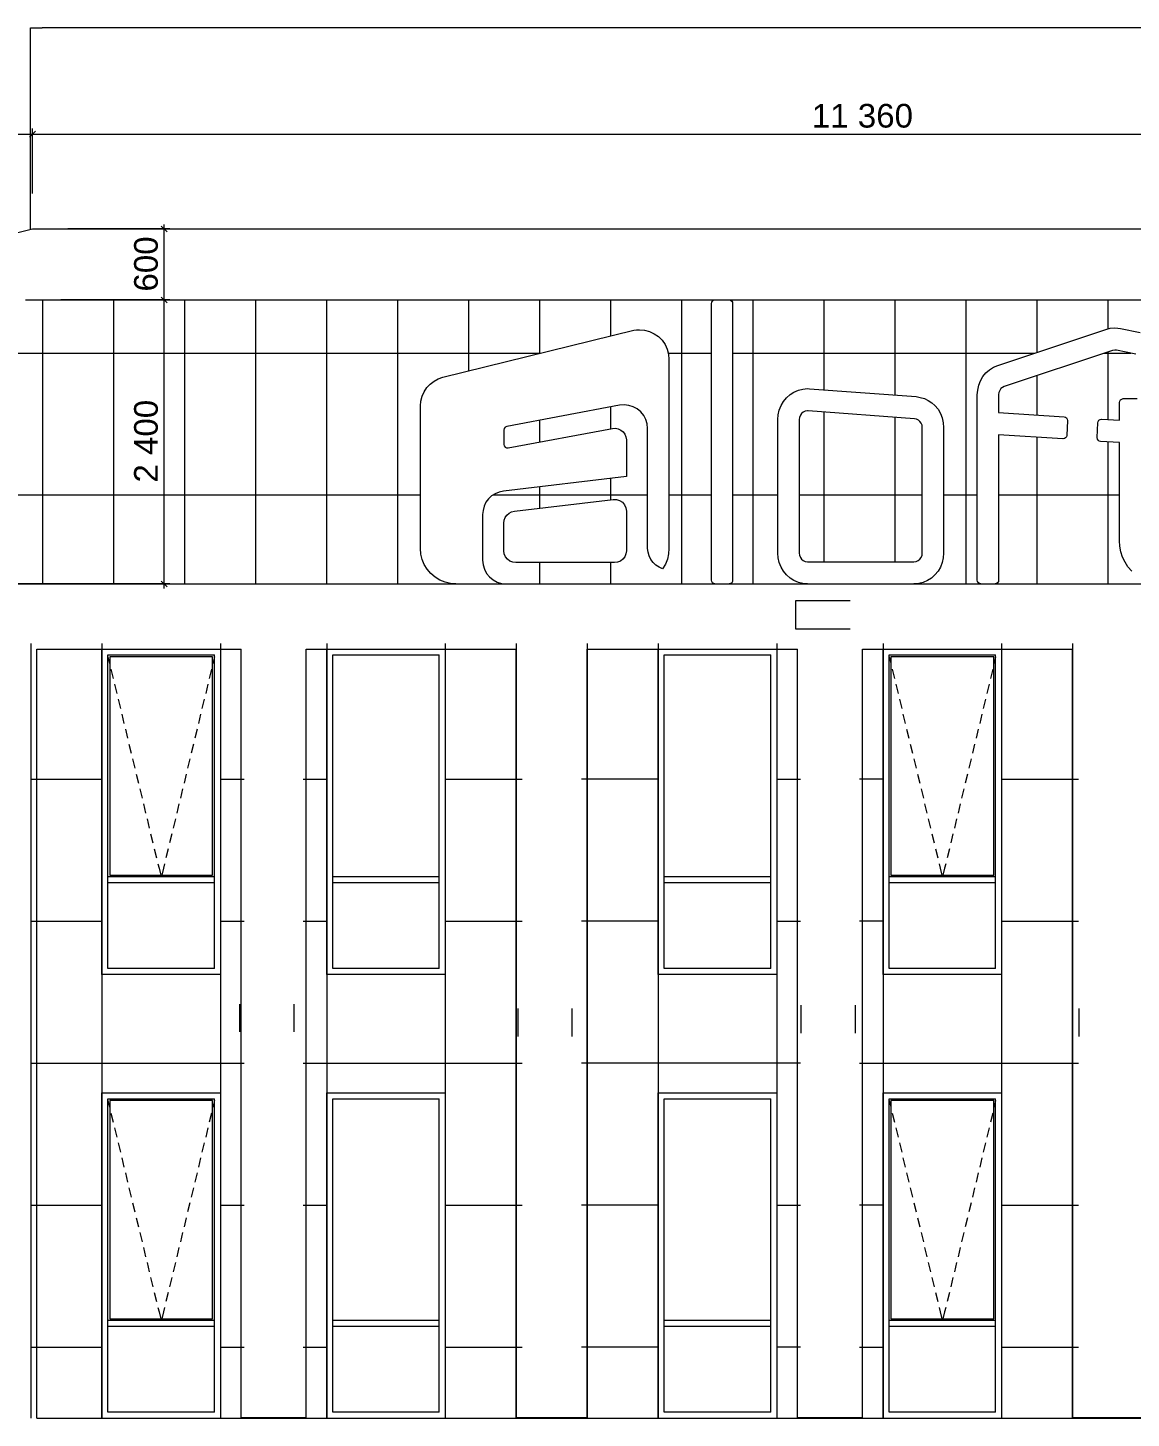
# Model space of a CAD drawing. Header units: millimetres. Extents: x 1499747 to 4230374, y -28481 to 441852.
# Drawn here: x 2644817 to 2654138, y 18817 to 30567 of the extents above; entities that cross this region are included whole.
import ezdxf
from ezdxf.xclip import XClip

# ---------------------------------------------------------------- set-up
doc = ezdxf.new("R2010")
doc.units = ezdxf.units.MM
doc.header["$MEASUREMENT"] = 0
doc.header["$XCLIPFRAME"] = 0
for name, color, linetype, lineweight in [('1 Фасад_42_Витражные окна_Ном._пера__1_Ном._пера__7', 7, 'Continuous', 18), ('1 Фасад_42_Витражные окна_Ном._пера__20_Ном._пера__1', 1, 'Continuous', 18), ('1 Фасад_42_Витражные окна_Ном._пера__92_Ном._пера__233', 233, 'Continuous', 18), ('1 Фасад_42_Выступы_Ном._пера__1_Ном._пера__7', 7, 'Continuous', 18), ('1 Фасад_42_Конструктив - Стены Ненесущие Газоблок_Ном._пера__1_Ном._пера__7', 7, 'Continuous', 18), ('1 Фасад_42_Отделка керамика_Ном._пера__1_Ном._пера__7', 7, 'Continuous', 18), ('1 Фасад_42_Парапет_Ном._пера__20_Ном._пера__1', 1, 'Continuous', 18), ('1 Фасад_42_Размер - Общий_Ном._пера__1_Ном._пера__7', 7, 'Continuous', 18), ('1 Фасад_42_Сетка кладки_Ном._пера__102_Ном._пера__9', 9, 'Continuous', 18), ('1 Фасад_42_Сетка кладки_Ном._пера__62_Ном._пера__253', 252, 'Continuous', 18)]:
    doc.layers.add(name, color=color, linetype=linetype, lineweight=lineweight)
doc.layers.add('Чертеж и Рисунок', color=7, linetype='Continuous')
doc.styles.add('СГЕНЕРИР_СТИЛЬ_2', font='arial.ttf')

# ---------------------------------------------------------------- blocks, each defined once
blk = doc.blocks.new('Чертеж_5_42', base_point=(1557140, 9891))
at = {"layer": '1 Фасад_42_Витражные окна_Ном._пера__1_Ном._пера__7', "color": 252, "linetype": 'Continuous', "true_color": 0x939598}
for p, q in [((1539240, 52641), (1539240, 52991)), ((1539290, 52941), (1539740, 52941)), ((1539290, 52641), (1539290, 52941)), ((1540175, 52926), (1539305, 52926)), ((1539305, 52926), (1539305, 51081)), ((1539740, 52941), (1540190, 52941)), ((1540175, 51081), (1540175, 52926)), ((1540190, 52641), (1540190, 52941)), ((1541140, 52641), (1541140, 52991)), ((1541190, 52941), (1541640, 52941)), ((1541190, 52641), (1541190, 52941)), ((1541640, 52941), (1542090, 52941)), ((1542090, 52641), (1542090, 52941)), ((1543940, 52641), (1543940, 52991)), ((1543990, 52941), (1544440, 52941)), ((1543990, 52641), (1543990, 52941)), ((1544440, 52941), (1544890, 52941)), ((1544890, 52641), (1544890, 52941)), ((1545840, 52641), (1545840, 52991)), ((1545890, 52941), (1546340, 52941)), ((1545890, 52641), (1545890, 52941)), ((1546775, 52926), (1545905, 52926)), ((1545905, 52926), (1545905, 51081)), ((1546340, 52941), (1546790, 52941)), ((1546775, 51081), (1546775, 52926)), ((1546790, 52641), (1546790, 52941)), ((1539240, 51241), (1539240, 52641)), ((1539290, 51241), (1539290, 52641)), ((1540190, 51241), (1540190, 52641)), ((1541140, 51241), (1541140, 52641)), ((1541190, 51241), (1541190, 52641)), ((1542090, 51241), (1542090, 52641)), ((1543940, 51241), (1543940, 52641)), ((1543990, 51241), (1543990, 52641)), ((1544890, 51241), (1544890, 52641)), ((1545840, 51241), (1545840, 52641)), ((1545890, 51241), (1545890, 52641)), ((1546790, 51241), (1546790, 52641)), ((1539240, 51041), (1539240, 51241)), ((1539290, 51066), (1539290, 51241)), ((1540190, 51066), (1540190, 51241)), ((1541140, 51041), (1541140, 51241)), ((1541190, 51066), (1541190, 51241)), ((1542090, 51066), (1542090, 51241)), ((1543940, 51041), (1543940, 51241)), ((1543990, 51066), (1543990, 51241)), ((1544890, 51066), (1544890, 51241)), ((1545840, 51041), (1545840, 51241)), ((1545890, 51066), (1545890, 51241)), ((1546790, 51066), (1546790, 51241)), ((1539240, 50278), (1539240, 51041)), ((1539740, 51066), (1539290, 51066)), ((1539290, 51041), (1539290, 51066)), ((1539290, 51016), (1539290, 51041)), ((1539740, 51016), (1539290, 51016)), ((1539290, 50291), (1539290, 51016)), ((1539305, 51081), (1540175, 51081)), ((1540190, 51066), (1539740, 51066)), ((1540190, 51016), (1539740, 51016)), ((1540190, 51041), (1540190, 51066)), ((1540190, 51016), (1540190, 51041)), ((1540190, 50291), (1540190, 51016)), ((1541140, 50241), (1541140, 51041)), ((1541640, 51066), (1541190, 51066)), ((1541190, 51041), (1541190, 51066)), ((1541190, 51016), (1541190, 51041)), ((1541640, 51016), (1541190, 51016)), ((1541190, 50291), (1541190, 51016)), ((1542090, 51066), (1541640, 51066)), ((1542090, 51016), (1541640, 51016)), ((1542090, 51041), (1542090, 51066)), ((1542090, 51016), (1542090, 51041)), ((1542090, 50291), (1542090, 51016)), ((1543940, 50241), (1543940, 51041)), ((1544440, 51066), (1543990, 51066)), ((1543990, 51041), (1543990, 51066)), ((1543990, 51016), (1543990, 51041)), ((1544440, 51016), (1543990, 51016)), ((1543990, 50291), (1543990, 51016)), ((1544890, 51066), (1544440, 51066)), ((1544890, 51016), (1544440, 51016)), ((1544890, 51041), (1544890, 51066)), ((1544890, 51016), (1544890, 51041)), ((1544890, 50291), (1544890, 51016)), ((1545840, 50241), (1545840, 51041)), ((1546340, 51066), (1545890, 51066)), ((1545890, 51041), (1545890, 51066)), ((1545890, 51016), (1545890, 51041)), ((1546340, 51016), (1545890, 51016)), ((1545890, 50291), (1545890, 51016)), ((1545905, 51081), (1546775, 51081)), ((1546790, 51066), (1546340, 51066)), ((1546790, 51016), (1546340, 51016)), ((1546790, 51041), (1546790, 51066)), ((1546790, 51016), (1546790, 51041)), ((1546790, 50291), (1546790, 51016)), ((1539740, 50291), (1539290, 50291)), ((1540190, 50291), (1539740, 50291)), ((1541640, 50291), (1541190, 50291)), ((1542090, 50291), (1541640, 50291)), ((1544440, 50291), (1543990, 50291)), ((1544890, 50291), (1544440, 50291)), ((1546340, 50291), (1545890, 50291)), ((1546790, 50291), (1546340, 50291)), ((1539240, 48891), (1539240, 49241)), ((1541140, 48891), (1541140, 49241)), ((1543940, 48891), (1543940, 49241)), ((1545840, 48891), (1545840, 49241)), ((1539290, 49191), (1539740, 49191)), ((1539290, 48891), (1539290, 49191)), ((1540175, 49176), (1539305, 49176)), ((1539305, 49176), (1539305, 47331)), ((1539740, 49191), (1540190, 49191)), ((1540175, 47331), (1540175, 49176)), ((1540190, 48891), (1540190, 49191)), ((1541190, 49191), (1541640, 49191)), ((1541190, 48891), (1541190, 49191)), ((1541640, 49191), (1542090, 49191)), ((1542090, 48891), (1542090, 49191)), ((1543990, 49191), (1544440, 49191)), ((1543990, 48891), (1543990, 49191)), ((1544440, 49191), (1544890, 49191)), ((1544890, 48891), (1544890, 49191)), ((1545890, 49191), (1546340, 49191)), ((1545890, 48891), (1545890, 49191)), ((1546775, 49176), (1545905, 49176)), ((1545905, 49176), (1545905, 47331)), ((1546340, 49191), (1546790, 49191)), ((1546775, 47331), (1546775, 49176)), ((1546790, 48891), (1546790, 49191)), ((1539240, 47491), (1539240, 48891)), ((1539290, 47491), (1539290, 48891)), ((1540190, 47491), (1540190, 48891)), ((1541140, 47491), (1541140, 48891)), ((1541190, 47491), (1541190, 48891)), ((1542090, 47491), (1542090, 48891)), ((1543940, 47491), (1543940, 48891)), ((1543990, 47491), (1543990, 48891)), ((1544890, 47491), (1544890, 48891)), ((1545840, 47491), (1545840, 48891)), ((1545890, 47491), (1545890, 48891)), ((1546790, 47491), (1546790, 48891)), ((1539240, 47291), (1539240, 47491)), ((1539290, 47316), (1539290, 47491)), ((1540190, 47316), (1540190, 47491)), ((1541140, 47291), (1541140, 47491)), ((1541190, 47316), (1541190, 47491)), ((1542090, 47316), (1542090, 47491)), ((1543940, 47291), (1543940, 47491)), ((1543990, 47316), (1543990, 47491)), ((1544890, 47316), (1544890, 47491)), ((1545840, 47291), (1545840, 47491)), ((1545890, 47316), (1545890, 47491)), ((1546790, 47316), (1546790, 47491)), ((1539240, 46491), (1539240, 47291)), ((1539740, 47316), (1539290, 47316)), ((1539290, 47291), (1539290, 47316)), ((1539290, 47266), (1539290, 47291)), ((1539740, 47266), (1539290, 47266)), ((1539290, 46541), (1539290, 47266)), ((1539305, 47331), (1540175, 47331)), ((1540190, 47316), (1539740, 47316)), ((1540190, 47266), (1539740, 47266)), ((1540190, 47291), (1540190, 47316)), ((1540190, 47266), (1540190, 47291)), ((1540190, 46541), (1540190, 47266)), ((1541140, 46491), (1541140, 47291)), ((1541640, 47316), (1541190, 47316)), ((1541190, 47291), (1541190, 47316)), ((1541190, 47266), (1541190, 47291)), ((1541640, 47266), (1541190, 47266)), ((1541190, 46541), (1541190, 47266)), ((1542090, 47316), (1541640, 47316)), ((1542090, 47266), (1541640, 47266)), ((1542090, 47291), (1542090, 47316)), ((1542090, 47266), (1542090, 47291)), ((1542090, 46541), (1542090, 47266)), ((1543940, 46491), (1543940, 47291)), ((1544440, 47316), (1543990, 47316)), ((1543990, 47291), (1543990, 47316)), ((1543990, 47266), (1543990, 47291)), ((1544440, 47266), (1543990, 47266)), ((1543990, 46541), (1543990, 47266)), ((1544890, 47316), (1544440, 47316)), ((1544890, 47266), (1544440, 47266)), ((1544890, 47291), (1544890, 47316)), ((1544890, 47266), (1544890, 47291)), ((1544890, 46541), (1544890, 47266)), ((1545840, 46491), (1545840, 47291)), ((1546340, 47316), (1545890, 47316)), ((1545890, 47291), (1545890, 47316)), ((1545890, 47266), (1545890, 47291)), ((1546340, 47266), (1545890, 47266)), ((1545890, 46541), (1545890, 47266)), ((1545905, 47331), (1546775, 47331)), ((1546790, 47316), (1546340, 47316)), ((1546790, 47266), (1546340, 47266)), ((1546790, 47291), (1546790, 47316)), ((1546790, 47266), (1546790, 47291)), ((1546790, 46541), (1546790, 47266)), ((1539740, 46541), (1539290, 46541)), ((1540190, 46541), (1539740, 46541)), ((1541640, 46541), (1541190, 46541)), ((1542090, 46541), (1541640, 46541)), ((1544440, 46541), (1543990, 46541)), ((1544890, 46541), (1544440, 46541)), ((1546340, 46541), (1545890, 46541)), ((1546790, 46541), (1546340, 46541))]:
    blk.add_line(p, q, dxfattribs=at)
at = {"layer": '1 Фасад_42_Витражные окна_Ном._пера__20_Ном._пера__1', "color": 252, "linetype": 'Continuous', "true_color": 0x939598}
for p, q in [((1545099, 53399), (1545099, 53163)), ((1545561, 53399), (1545099, 53399)), ((1545099, 53163), (1545561, 53163)), ((1540402, 49991), (1540402, 49755)), ((1540864, 49755), (1540864, 49991)), ((1542752, 49952), (1542752, 49716)), ((1543213, 49716), (1543213, 49952)), ((1545143, 49981), (1545143, 49745)), ((1545605, 49745), (1545605, 49981)), ((1547492, 49952), (1547492, 49716))]:
    blk.add_line(p, q, dxfattribs=at)
at = {"layer": '1 Фасад_42_Витражные окна_Ном._пера__92_Ном._пера__233', "color": 252, "linetype": 'Continuous', "true_color": 0x939598}
for p, q in [((1539290, 52926), (1539304, 52869)), ((1540190, 52926), (1540177, 52869)), ((1545890, 52926), (1545904, 52869)), ((1546790, 52926), (1546777, 52869)), ((1539316, 52820), (1539335, 52742)), ((1540165, 52820), (1540146, 52742)), ((1545916, 52820), (1545935, 52742)), ((1546765, 52820), (1546746, 52742)), ((1539346, 52694), (1539365, 52616)), ((1540134, 52694), (1540116, 52616)), ((1545946, 52694), (1545965, 52616)), ((1546734, 52694), (1546716, 52616)), ((1539377, 52567), (1539396, 52489)), ((1540104, 52567), (1540085, 52489)), ((1545977, 52567), (1545996, 52489)), ((1546704, 52567), (1546685, 52489)), ((1539407, 52441), (1539426, 52363)), ((1540073, 52441), (1540055, 52363)), ((1546007, 52441), (1546026, 52363)), ((1546673, 52441), (1546655, 52363)), ((1539438, 52314), (1539457, 52237)), ((1540043, 52314), (1540024, 52237)), ((1546038, 52314), (1546057, 52237)), ((1546643, 52314), (1546624, 52237)), ((1539468, 52188), (1539487, 52110)), ((1540012, 52188), (1539994, 52110)), ((1546068, 52188), (1546087, 52110)), ((1546612, 52188), (1546594, 52110)), ((1539499, 52062), (1539518, 51984)), ((1539982, 52062), (1539963, 51984)), ((1546099, 52062), (1546118, 51984)), ((1546582, 52062), (1546563, 51984)), ((1539529, 51935), (1539548, 51858)), ((1539951, 51935), (1539933, 51858)), ((1546129, 51935), (1546148, 51858)), ((1546551, 51935), (1546533, 51858)), ((1539560, 51809), (1539579, 51731)), ((1539921, 51809), (1539902, 51731)), ((1546160, 51809), (1546179, 51731)), ((1546521, 51809), (1546502, 51731)), ((1539590, 51683), (1539609, 51605)), ((1539890, 51683), (1539872, 51605)), ((1546190, 51683), (1546209, 51605)), ((1546490, 51683), (1546472, 51605)), ((1539621, 51556), (1539640, 51478)), ((1539860, 51556), (1539841, 51478)), ((1546221, 51556), (1546240, 51478)), ((1546460, 51556), (1546441, 51478)), ((1539651, 51430), (1539670, 51352)), ((1539829, 51430), (1539811, 51352)), ((1546251, 51430), (1546270, 51352)), ((1546429, 51430), (1546411, 51352)), ((1539682, 51303), (1539701, 51226)), ((1539799, 51303), (1539780, 51226)), ((1546282, 51303), (1546301, 51226)), ((1546399, 51303), (1546380, 51226)), ((1539713, 51177), (1539722, 51139)), ((1539722, 51139), (1539736, 51081)), ((1539759, 51139), (1539745, 51081)), ((1539768, 51177), (1539759, 51139)), ((1546313, 51177), (1546322, 51139)), ((1546322, 51139), (1546336, 51081)), ((1546359, 51139), (1546345, 51081)), ((1546368, 51177), (1546359, 51139)), ((1539736, 51081), (1539739, 51066)), ((1539745, 51081), (1539742, 51066)), ((1546336, 51081), (1546339, 51066)), ((1546345, 51081), (1546342, 51066)), ((1539290, 49176), (1539304, 49119)), ((1540190, 49176), (1540177, 49119)), ((1545890, 49176), (1545904, 49119)), ((1546790, 49176), (1546777, 49119)), ((1539316, 49070), (1539335, 48992)), ((1540165, 49070), (1540146, 48992)), ((1545916, 49070), (1545935, 48992)), ((1546765, 49070), (1546746, 48992)), ((1539346, 48944), (1539365, 48866)), ((1540134, 48944), (1540116, 48866)), ((1545946, 48944), (1545965, 48866)), ((1546734, 48944), (1546716, 48866)), ((1539377, 48817), (1539396, 48739)), ((1540104, 48817), (1540085, 48739)), ((1545977, 48817), (1545996, 48739)), ((1546704, 48817), (1546685, 48739)), ((1539407, 48691), (1539426, 48613)), ((1540073, 48691), (1540055, 48613)), ((1546007, 48691), (1546026, 48613)), ((1546673, 48691), (1546655, 48613)), ((1539438, 48564), (1539457, 48487)), ((1540043, 48564), (1540024, 48487)), ((1546038, 48564), (1546057, 48487)), ((1546643, 48564), (1546624, 48487)), ((1539468, 48438), (1539487, 48360)), ((1540012, 48438), (1539994, 48360)), ((1546068, 48438), (1546087, 48360)), ((1546612, 48438), (1546594, 48360)), ((1539499, 48312), (1539518, 48234)), ((1539982, 48312), (1539963, 48234)), ((1546099, 48312), (1546118, 48234)), ((1546582, 48312), (1546563, 48234)), ((1539529, 48185), (1539548, 48108)), ((1539951, 48185), (1539933, 48108)), ((1546129, 48185), (1546148, 48108)), ((1546551, 48185), (1546533, 48108)), ((1539560, 48059), (1539579, 47981)), ((1539921, 48059), (1539902, 47981)), ((1546160, 48059), (1546179, 47981)), ((1546521, 48059), (1546502, 47981)), ((1539590, 47933), (1539609, 47855)), ((1539890, 47933), (1539872, 47855)), ((1546190, 47933), (1546209, 47855)), ((1546490, 47933), (1546472, 47855)), ((1539621, 47806), (1539640, 47728)), ((1539860, 47806), (1539841, 47728)), ((1546221, 47806), (1546240, 47728)), ((1546460, 47806), (1546441, 47728)), ((1539651, 47680), (1539670, 47602)), ((1539829, 47680), (1539811, 47602)), ((1546251, 47680), (1546270, 47602)), ((1546429, 47680), (1546411, 47602)), ((1539682, 47553), (1539701, 47476)), ((1539799, 47553), (1539780, 47476)), ((1546282, 47553), (1546301, 47476)), ((1546399, 47553), (1546380, 47476)), ((1539713, 47427), (1539722, 47389)), ((1539722, 47389), (1539736, 47331)), ((1539759, 47389), (1539745, 47331)), ((1539768, 47427), (1539759, 47389)), ((1546313, 47427), (1546322, 47389)), ((1546322, 47389), (1546336, 47331)), ((1546359, 47389), (1546345, 47331)), ((1546368, 47427), (1546359, 47389)), ((1539736, 47331), (1539739, 47316)), ((1539745, 47331), (1539742, 47316)), ((1546336, 47331), (1546339, 47316)), ((1546345, 47331), (1546342, 47316))]:
    blk.add_line(p, q, dxfattribs=at)
at = {"layer": '1 Фасад_42_Выступы_Ном._пера__1_Ном._пера__7', "color": 252, "linetype": 'Continuous', "true_color": 0x939598}
for p, q in [((1538140, 53541), (1538690, 53541)), ((1538690, 53541), (1552090, 53541)), ((1538690, 46491), (1538690, 52991)), ((1538690, 52991), (1540415, 52991)), ((1540415, 46496), (1540415, 52991)), ((1540965, 52991), (1542740, 52991)), ((1540965, 46496), (1540965, 52991)), ((1542740, 46496), (1542740, 52991)), ((1543340, 52991), (1545115, 52991)), ((1543340, 46496), (1543340, 52991)), ((1545115, 46496), (1545115, 52991)), ((1545665, 52991), (1547440, 52991)), ((1545665, 46496), (1545665, 52991)), ((1547440, 46496), (1547440, 52991)), ((1538690, 46491), (1552090, 46491)), ((1540415, 46496), (1540965, 46496)), ((1542740, 46496), (1543340, 46496)), ((1545115, 46496), (1545665, 46496)), ((1547440, 46496), (1548040, 46496))]:
    blk.add_line(p, q, dxfattribs=at)
at = {"layer": '1 Фасад_42_Конструктив - Стены Ненесущие Газоблок_Ном._пера__1_Ном._пера__7', "color": 252, "linetype": 'Continuous', "true_color": 0x939598}
for p, q in [((1538635, 56537), (1538635, 58241)), ((1538635, 58241), (1538735, 58241)), ((1548040, 58241), (1538735, 58241))]:
    blk.add_line(p, q, dxfattribs=at)
at = {"layer": '1 Фасад_42_Отделка керамика_Ном._пера__1_Ном._пера__7', "color": 252, "linetype": 'Continuous', "true_color": 0x939598}
for p, q in [((1544391, 55922), (1544397, 55932)), ((1544397, 55932), (1544407, 55939)), ((1544407, 55939), (1544418, 55941)), ((1544538, 55941), (1544550, 55939)), ((1544550, 55939), (1544560, 55932)), ((1544560, 55932), (1544566, 55922)), ((1544388, 55910), (1544391, 55922)), ((1544388, 53573), (1544388, 55910)), ((1544566, 55922), (1544568, 55910)), ((1544568, 55910), (1544568, 53573)), ((1547720, 55692), (1547758, 55702)), ((1547758, 55702), (1547797, 55705)), ((1547797, 55705), (1547821, 55704)), ((1547821, 55704), (1547845, 55700)), ((1547845, 55700), (1548010, 55666)), ((1542121, 55288), (1543734, 55685)), ((1543734, 55685), (1543757, 55688)), ((1543757, 55688), (1543780, 55689)), ((1543780, 55689), (1543824, 55685)), ((1543824, 55685), (1543866, 55674)), ((1543866, 55674), (1543905, 55656)), ((1543905, 55656), (1543941, 55631)), ((1543941, 55631), (1543972, 55600)), ((1543972, 55600), (1543997, 55564)), ((1546808, 55388), (1547720, 55692)), ((1543997, 55564), (1544015, 55525)), ((1544015, 55525), (1544027, 55483)), ((1544027, 55483), (1544030, 55439)), ((1547776, 55514), (1546863, 55209)), ((1547796, 55518), (1547776, 55514)), ((1547810, 55516), (1547796, 55518)), ((1547975, 55482), (1547810, 55516)), ((1544030, 55439), (1544030, 53841)), ((1546708, 55324), (1546738, 55351)), ((1546738, 55351), (1546771, 55372)), ((1546771, 55372), (1546808, 55388)), ((1541984, 55200), (1542012, 55230)), ((1542012, 55230), (1542045, 55255)), ((1542045, 55255), (1542081, 55275)), ((1542081, 55275), (1542121, 55288)), ((1546647, 55220), (1546662, 55258)), ((1546662, 55258), (1546682, 55293)), ((1546682, 55293), (1546708, 55324)), ((1541934, 55087), (1541944, 55127)), ((1541944, 55127), (1541961, 55165)), ((1541961, 55165), (1541984, 55200)), ((1544998, 55084), (1545023, 55115)), ((1545023, 55115), (1545053, 55142)), ((1545053, 55142), (1545086, 55163)), ((1545086, 55163), (1545123, 55179)), ((1545123, 55179), (1545161, 55188)), ((1545161, 55188), (1545200, 55192)), ((1545200, 55192), (1545218, 55191)), ((1545218, 55191), (1546118, 55124)), ((1546118, 55124), (1546153, 55118)), ((1546153, 55118), (1546188, 55108)), ((1546188, 55108), (1546220, 55092)), ((1546635, 55140), (1546638, 55180)), ((1546635, 53573), (1546635, 55140)), ((1546638, 55180), (1546647, 55220)), ((1546817, 55159), (1546815, 55141)), ((1546815, 55141), (1546815, 55140)), ((1546815, 55140), (1546815, 54990)), ((1546824, 55177), (1546817, 55159)), ((1546835, 55192), (1546824, 55177)), ((1546848, 55202), (1546835, 55192)), ((1546863, 55209), (1546848, 55202)), ((1541930, 55045), (1541934, 55087)), ((1541930, 53841), (1541930, 55045)), ((1543613, 55051), (1542660, 54871)), ((1543652, 55055), (1543613, 55051)), ((1543691, 55050), (1543652, 55055)), ((1543728, 55039), (1543691, 55050)), ((1543762, 55020), (1543728, 55039)), ((1543792, 54995), (1543762, 55020)), ((1543817, 54965), (1543792, 54995)), ((1544953, 54971), (1544962, 55011)), ((1544962, 55011), (1544977, 55049)), ((1544977, 55049), (1544998, 55084)), ((1545165, 54994), (1545151, 54982)), ((1545182, 55001), (1545165, 54994)), ((1545200, 55004), (1545182, 55001)), ((1545205, 55004), (1545200, 55004)), ((1546105, 54936), (1545205, 55004)), ((1546220, 55092), (1546250, 55072)), ((1546250, 55072), (1546277, 55048)), ((1546277, 55048), (1546303, 55017)), ((1546303, 55017), (1546323, 54981)), ((1547836, 55075), (1547838, 55087)), ((1547836, 54924), (1547836, 55075)), ((1547838, 55087), (1547845, 55098)), ((1547845, 55098), (1547855, 55104)), ((1547855, 55104), (1547866, 55107)), ((1547866, 55107), (1547986, 55107)), ((1543835, 54931), (1543817, 54965)), ((1543847, 54893), (1543835, 54931)), ((1543850, 54855), (1543847, 54893)), ((1544950, 54931), (1544953, 54971)), ((1544950, 53802), (1544950, 54931)), ((1545133, 54949), (1545130, 54931)), ((1545130, 54931), (1545130, 53802)), ((1545140, 54967), (1545133, 54949)), ((1545151, 54982), (1545140, 54967)), ((1546122, 54933), (1546105, 54936)), ((1546137, 54926), (1546122, 54933)), ((1546150, 54915), (1546137, 54926)), ((1546161, 54900), (1546150, 54915)), ((1546168, 54882), (1546161, 54900)), ((1546170, 54864), (1546168, 54882)), ((1546323, 54981), (1546338, 54944)), ((1546338, 54944), (1546347, 54904)), ((1546347, 54904), (1546350, 54864)), ((1546815, 54990), (1547369, 54954)), ((1547369, 54954), (1547380, 54951)), ((1547380, 54951), (1547389, 54945)), ((1547389, 54945), (1547395, 54935)), ((1547398, 54922), (1547390, 54797)), ((1547395, 54935), (1547398, 54923)), ((1547398, 54923), (1547398, 54922)), ((1547647, 54779), (1547654, 54904)), ((1547654, 54904), (1547657, 54915)), ((1547657, 54915), (1547663, 54925)), ((1547663, 54925), (1547673, 54931)), ((1547673, 54931), (1547684, 54934)), ((1547684, 54934), (1547686, 54934)), ((1547686, 54934), (1547836, 54924)), ((1542639, 54855), (1542635, 54841)), ((1542635, 54841), (1542635, 54719)), ((1542647, 54865), (1542639, 54855)), ((1542660, 54871), (1542647, 54865)), ((1542671, 54690), (1543552, 54856)), ((1543552, 54856), (1543577, 54858)), ((1543577, 54858), (1543601, 54853)), ((1543601, 54853), (1543624, 54842)), ((1543624, 54842), (1543643, 54826)), ((1543643, 54826), (1543658, 54806)), ((1543658, 54806), (1543667, 54783)), ((1543667, 54783), (1543670, 54758)), ((1543670, 54758), (1543670, 54450)), ((1543850, 53841), (1543850, 54855)), ((1546170, 53802), (1546170, 54864)), ((1546350, 54864), (1546350, 53802)), ((1546815, 54802), (1546815, 53573)), ((1547358, 54767), (1546815, 54802)), ((1547360, 54767), (1547358, 54767)), ((1547372, 54769), (1547360, 54767)), ((1547381, 54776), (1547372, 54769)), ((1547388, 54785), (1547381, 54776)), ((1547390, 54797), (1547388, 54785)), ((1547647, 54778), (1547647, 54779)), ((1547649, 54766), (1547647, 54778)), ((1547656, 54755), (1547649, 54766)), ((1547664, 54749), (1547656, 54755)), ((1542635, 54719), (1542638, 54707)), ((1542638, 54707), (1542646, 54696)), ((1542646, 54696), (1542658, 54690)), ((1542658, 54690), (1542671, 54690)), ((1547675, 54746), (1547664, 54749)), ((1547836, 54736), (1547675, 54746)), ((1547836, 53906), (1547836, 54736)), ((1543670, 54450), (1542632, 54326)), ((1542563, 54304), (1542532, 54285)), ((1542596, 54318), (1542563, 54304)), ((1542632, 54326), (1542596, 54318)), ((1542468, 54198), (1542459, 54163)), ((1542484, 54231), (1542468, 54198)), ((1542506, 54260), (1542484, 54231)), ((1542532, 54285), (1542506, 54260)), ((1542724, 54155), (1543559, 54255)), ((1543559, 54255), (1543587, 54255)), ((1543587, 54255), (1543613, 54246)), ((1543613, 54246), (1543637, 54231)), ((1543637, 54231), (1543655, 54209)), ((1543655, 54209), (1543667, 54184)), ((1543667, 54184), (1543670, 54156)), ((1542459, 54163), (1542455, 54127)), ((1542455, 54127), (1542455, 53741)), ((1542635, 54056), (1542638, 54080)), ((1542635, 53821), (1542635, 54056)), ((1542638, 54080), (1542647, 54102)), ((1542647, 54102), (1542661, 54122)), ((1542661, 54122), (1542679, 54138)), ((1542679, 54138), (1542700, 54150)), ((1542700, 54150), (1542724, 54155)), ((1543670, 54156), (1543670, 53821)), ((1541934, 53794), (1541930, 53841)), ((1542639, 53795), (1542635, 53821)), ((1543670, 53821), (1543667, 53795)), ((1543853, 53809), (1543850, 53841)), ((1544030, 53841), (1544027, 53796)), ((1547839, 53859), (1547836, 53906)), ((1547848, 53813), (1547839, 53859)), ((1541945, 53749), (1541934, 53794)), ((1541963, 53705), (1541945, 53749)), ((1541988, 53665), (1541963, 53705)), ((1542455, 53741), (1542459, 53702)), ((1542459, 53702), (1542471, 53665)), ((1542649, 53771), (1542639, 53795)), ((1542665, 53751), (1542649, 53771)), ((1542685, 53735), (1542665, 53751)), ((1542710, 53725), (1542685, 53735)), ((1542735, 53721), (1542710, 53725)), ((1543570, 53721), (1542735, 53721)), ((1543596, 53725), (1543570, 53721)), ((1543620, 53735), (1543596, 53725)), ((1543641, 53751), (1543620, 53735)), ((1543657, 53771), (1543641, 53751)), ((1543667, 53795), (1543657, 53771)), ((1543862, 53778), (1543853, 53809)), ((1543876, 53748), (1543862, 53778)), ((1543896, 53722), (1543876, 53748)), ((1543919, 53700), (1543896, 53722)), ((1543946, 53682), (1543919, 53700)), ((1544000, 53709), (1543976, 53670)), ((1544017, 53751), (1544000, 53709)), ((1544027, 53796), (1544017, 53751)), ((1544953, 53762), (1544950, 53802)), ((1544962, 53722), (1544953, 53762)), ((1544977, 53684), (1544962, 53722)), ((1545130, 53802), (1545133, 53783)), ((1545133, 53783), (1545140, 53766)), ((1545140, 53766), (1545151, 53750)), ((1545151, 53750), (1545165, 53739)), ((1545165, 53739), (1545182, 53732)), ((1545182, 53732), (1545200, 53729)), ((1545200, 53729), (1546100, 53729)), ((1546100, 53729), (1546119, 53732)), ((1546119, 53732), (1546135, 53739)), ((1546135, 53739), (1546150, 53750)), ((1546150, 53750), (1546161, 53766)), ((1546161, 53766), (1546168, 53783)), ((1546168, 53783), (1546170, 53802)), ((1546338, 53722), (1546323, 53684)), ((1546347, 53762), (1546338, 53722)), ((1546350, 53802), (1546347, 53762)), ((1547862, 53767), (1547848, 53813)), ((1547883, 53725), (1547862, 53767)), ((1547908, 53685), (1547883, 53725)), ((1542018, 53629), (1541988, 53665)), ((1542054, 53599), (1542018, 53629)), ((1542094, 53574), (1542054, 53599)), ((1542471, 53665), (1542489, 53630)), ((1542489, 53630), (1542514, 53600)), ((1542514, 53600), (1542544, 53575)), ((1543976, 53670), (1543946, 53682)), ((1544998, 53649), (1544977, 53684)), ((1545023, 53618), (1544998, 53649)), ((1545053, 53591), (1545023, 53618)), ((1545086, 53570), (1545053, 53591)), ((1546248, 53591), (1546214, 53570)), ((1546277, 53618), (1546248, 53591)), ((1546303, 53649), (1546277, 53618)), ((1546323, 53684), (1546303, 53649)), ((1547939, 53648), (1547908, 53685)), ((1542138, 53556), (1542094, 53574)), ((1542184, 53545), (1542138, 53556)), ((1542230, 53541), (1542184, 53545)), ((1542544, 53575), (1542579, 53556)), ((1542579, 53556), (1542616, 53545)), ((1542616, 53545), (1542655, 53541)), ((1544391, 53561), (1544388, 53573)), ((1544397, 53550), (1544391, 53561)), ((1544407, 53544), (1544397, 53550)), ((1544418, 53541), (1544407, 53544)), ((1544550, 53544), (1544538, 53541)), ((1544560, 53550), (1544550, 53544)), ((1544566, 53561), (1544560, 53550)), ((1544568, 53573), (1544566, 53561)), ((1545123, 53554), (1545086, 53570)), ((1545161, 53545), (1545123, 53554)), ((1545200, 53541), (1545161, 53545)), ((1546140, 53545), (1546100, 53541)), ((1546178, 53554), (1546140, 53545)), ((1546214, 53570), (1546178, 53554)), ((1546637, 53561), (1546635, 53573)), ((1546644, 53550), (1546637, 53561)), ((1546653, 53544), (1546644, 53550)), ((1546665, 53541), (1546653, 53544)), ((1546796, 53544), (1546785, 53541)), ((1546806, 53550), (1546796, 53544)), ((1546813, 53561), (1546806, 53550)), ((1546815, 53573), (1546813, 53561)), ((1539240, 50241), (1539240, 52991)), ((1540240, 52991), (1540240, 50241)), ((1541140, 50241), (1541140, 52991)), ((1542140, 52991), (1542140, 50241)), ((1543940, 50241), (1543940, 52991)), ((1544940, 52991), (1544940, 50241)), ((1545840, 50241), (1545840, 52991)), ((1546840, 52991), (1546840, 50241)), ((1540240, 50241), (1539240, 50241)), ((1542140, 50241), (1541140, 50241)), ((1544940, 50241), (1543940, 50241)), ((1546840, 50241), (1545840, 50241)), ((1539240, 49241), (1540240, 49241)), ((1539240, 46491), (1539240, 49241)), ((1540240, 49241), (1540240, 46491)), ((1541140, 49241), (1542140, 49241)), ((1541140, 46491), (1541140, 49241)), ((1542140, 49241), (1542140, 46491)), ((1543940, 49241), (1544940, 49241)), ((1543940, 46491), (1543940, 49241)), ((1544940, 49241), (1544940, 46491)), ((1545840, 49241), (1546840, 49241)), ((1545840, 46491), (1545840, 49241)), ((1546840, 49241), (1546840, 46491))]:
    blk.add_line(p, q, dxfattribs=at)
at = {"layer": '1 Фасад_42_Парапет_Ном._пера__20_Ном._пера__1', "color": 252, "linetype": 'Continuous', "true_color": 0x939598}
for p, q in [((1533642, 55327), (1538652, 56541)), ((1538652, 56541), (1547615, 56541)), ((1547615, 56541), (1558940, 56541)), ((1538593, 55941), (1547615, 55941)), ((1547615, 55941), (1558940, 55941))]:
    blk.add_line(p, q, dxfattribs=at)
at = {"layer": '1 Фасад_42_Размер - Общий_Ном._пера__1_Ном._пера__7', "color": 252, "linetype": 'Continuous', "true_color": 0x939598}
for p, q in [((1533642, 57343), (1538652, 57343)), ((1538677, 57368), (1538627, 57318)), ((1538677, 57368), (1538627, 57318)), ((1538652, 56841), (1538652, 57390)), ((1538652, 56841), (1538652, 57390)), ((1538652, 57343), (1552640, 57343)), ((1539813, 56541), (1538952, 56541)), ((1539791, 56516), (1539741, 56566)), ((1539766, 56541), (1539766, 56579)), ((1539766, 55941), (1539766, 56541)), ((1539813, 55941), (1538893, 55941)), ((1539813, 55941), (1538893, 55941)), ((1539741, 55966), (1539791, 55916)), ((1539741, 55966), (1539791, 55916)), ((1539766, 53541), (1539766, 55941)), ((1539813, 53541), (1538440, 53541)), ((1539741, 53566), (1539791, 53516)), ((1539766, 53504), (1539766, 53541))]:
    blk.add_line(p, q, dxfattribs=at)
at = {"layer": '1 Фасад_42_Сетка кладки_Ном._пера__102_Ном._пера__9', "color": 252, "linetype": 'Continuous', "true_color": 0x939598}
for p, q in [((1538740, 53541), (1538740, 55941)), ((1539340, 53541), (1539340, 55941)), ((1539940, 53541), (1539940, 55941)), ((1540540, 53541), (1540540, 55941)), ((1541140, 53541), (1541140, 55941)), ((1541740, 53541), (1541740, 55941)), ((1542340, 55342), (1542340, 55941)), ((1542940, 55490), (1542940, 55941)), ((1543540, 55637), (1543540, 55941)), ((1544140, 53541), (1544140, 55941)), ((1544740, 53541), (1544740, 55941)), ((1545340, 55182), (1545340, 55941)), ((1545940, 55137), (1545940, 55941)), ((1546540, 53541), (1546540, 55941)), ((1547140, 55499), (1547140, 55941)), ((1547740, 55697), (1547740, 55941)), ((1538140, 55491), (1542945, 55491)), ((1544024, 55491), (1544388, 55491)), ((1544568, 55491), (1547116, 55491)), ((1547707, 55491), (1547932, 55491)), ((1547740, 54930), (1547740, 55502)), ((1547140, 54969), (1547140, 55302)), ((1543540, 54854), (1543540, 55037)), ((1545340, 53729), (1545340, 54993)), ((1542940, 54741), (1542940, 54924)), ((1545940, 53729), (1545940, 54949)), ((1547140, 53541), (1547140, 54781)), ((1547740, 53541), (1547740, 54742)), ((1543540, 54253), (1543540, 54434)), ((1541930, 54291), (1538140, 54291)), ((1543850, 54291), (1542542, 54291)), ((1542940, 54181), (1542940, 54363)), ((1544388, 54291), (1544030, 54291)), ((1544950, 54291), (1544568, 54291)), ((1546170, 54291), (1545130, 54291)), ((1546635, 54291), (1546350, 54291)), ((1547836, 54291), (1546815, 54291)), ((1542940, 53541), (1542940, 53721)), ((1543540, 53541), (1543540, 53721))]:
    blk.add_line(p, q, dxfattribs=at)
at = {"layer": '1 Фасад_42_Сетка кладки_Ном._пера__62_Ном._пера__253', "color": 252, "linetype": 'Continuous', "true_color": 0x939598, "flags": 128}
for points in [[(1538640, 53037), (1538640, 46491)], [(1539240, 53037), (1539240, 46491)], [(1540240, 53037), (1540240, 46491)], [(1541140, 53037), (1541140, 46491)], [(1542140, 53037), (1542140, 46491)], [(1542740, 53037), (1542740, 46491)], [(1543340, 53037), (1543340, 46491)], [(1543940, 53037), (1543940, 46491)], [(1544940, 53037), (1544940, 46491)], [(1545840, 53037), (1545840, 46491)], [(1546840, 53037), (1546840, 46491)], [(1547440, 53037), (1547440, 46491)], [(1538640, 51891), (1539240, 51891)], [(1540240, 51891), (1540440, 51891)], [(1540940, 51891), (1541140, 51891)], [(1542140, 51891), (1542790, 51891)], [(1543940, 51891), (1543290, 51891)], [(1544940, 51891), (1545140, 51891)], [(1545840, 51891), (1545640, 51891)], [(1546840, 51891), (1547490, 51891)], [(1538640, 50691), (1539240, 50691)], [(1540240, 50691), (1540440, 50691)], [(1540940, 50691), (1541140, 50691)], [(1542140, 50691), (1542790, 50691)], [(1543940, 50691), (1543290, 50691)], [(1544940, 50691), (1545140, 50691)], [(1545840, 50691), (1545640, 50691)], [(1546840, 50691), (1547490, 50691)], [(1538640, 49491), (1540440, 49491)], [(1540940, 49491), (1542790, 49491)], [(1545140, 49491), (1543290, 49491)], [(1545640, 49491), (1547490, 49491)], [(1538640, 48291), (1539240, 48291)], [(1540240, 48291), (1540441, 48291)], [(1540940, 48291), (1541141, 48291)], [(1542141, 48291), (1542790, 48291)], [(1543940, 48291), (1543290, 48291)], [(1544940, 48291), (1545141, 48291)], [(1545840, 48291), (1545640, 48291)], [(1546841, 48291), (1547490, 48291)], [(1538640, 47091), (1539241, 47091)], [(1540240, 47091), (1540440, 47091)], [(1540940, 47091), (1541141, 47091)], [(1542140, 47091), (1542790, 47091)], [(1543941, 47091), (1543290, 47091)], [(1545140, 47091), (1544940, 47091)], [(1545640, 47091), (1545841, 47091)], [(1546840, 47091), (1547490, 47091)]]:
    blk.add_lwpolyline(points, dxfattribs=at)
at = {"layer": '1 Фасад_42_Размер - Общий_Ном._пера__1_Ном._пера__7', "color": 252, "linetype": 'Continuous', "true_color": 0x939598, "insert": (1545237, 57395), "char_height": 200, "attachment_point": 7, "style": 'СГЕНЕРИР_СТИЛЬ_2'}
blk.add_mtext('\\A1;{\\pql;\\fArial|b0|i0|c204|p0;\\W1.000000;11 360}', dxfattribs=at)
at = {"layer": '1 Фасад_42_Размер - Общий_Ном._пера__1_Ном._пера__7', "color": 252, "linetype": 'Continuous', "true_color": 0x939598, "char_height": 200, "attachment_point": 7, "rotation": 90, "style": 'СГЕНЕРИР_СТИЛЬ_2'}
for s, insert in [('\\A1;{\\pql;\\fArial|b0|i0|c204|p0;\\W1.000000;600}', (1539714, 56012)), ('\\A1;{\\pql;\\fArial|b0|i0|c204|p0;\\W1.000000;2\xa0400}', (1539714, 54398))]:
    blk.add_mtext(s, dxfattribs=dict(at, insert=insert))

msp = doc.modelspace()

# ---------------------------------------------------------------- block references
at = {"layer": 'Чертеж и Рисунок', "linetype": 'Continuous'}
ref = msp.add_blockref('Чертеж_5_42', (2663343.31682, -17783.33843), dxfattribs=at)
XClip(ref).set_block_clipping_path([(1496000, -1299.0576434789), (1580000, 60181.6414690267)])

doc.saveas('drawing.dxf')
